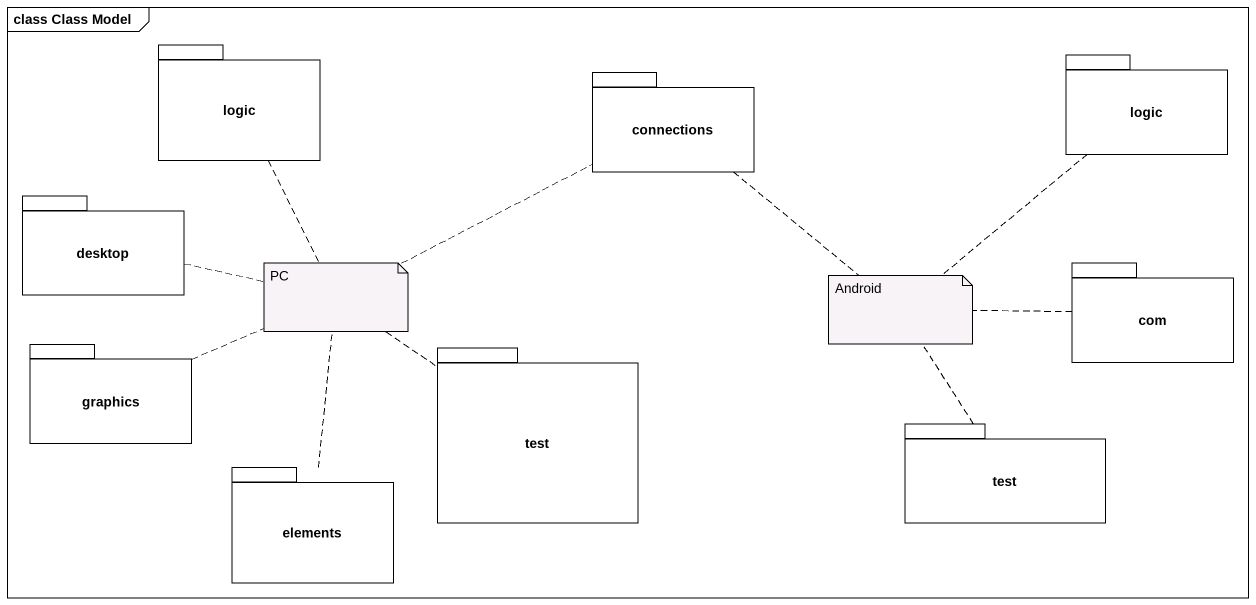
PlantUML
@startuml
mainframe class Class Model
package logic {
}
package connections {
}
package "logic" as logic_2 {
}
package desktop {
}
package com {
}
package graphics {
}
package test {
}
package elements {
}
package "test" as test_2 {
}
note as N1
  PC
end note
N1 .. desktop
N1 .. graphics
N1 .. logic
N1 .. elements
N1 .. connections
N1 .. test
note as N2
  Android
end note
N2 .. logic_2
N2 .. com
N2 .. connections
N2 .. test_2
@enduml
